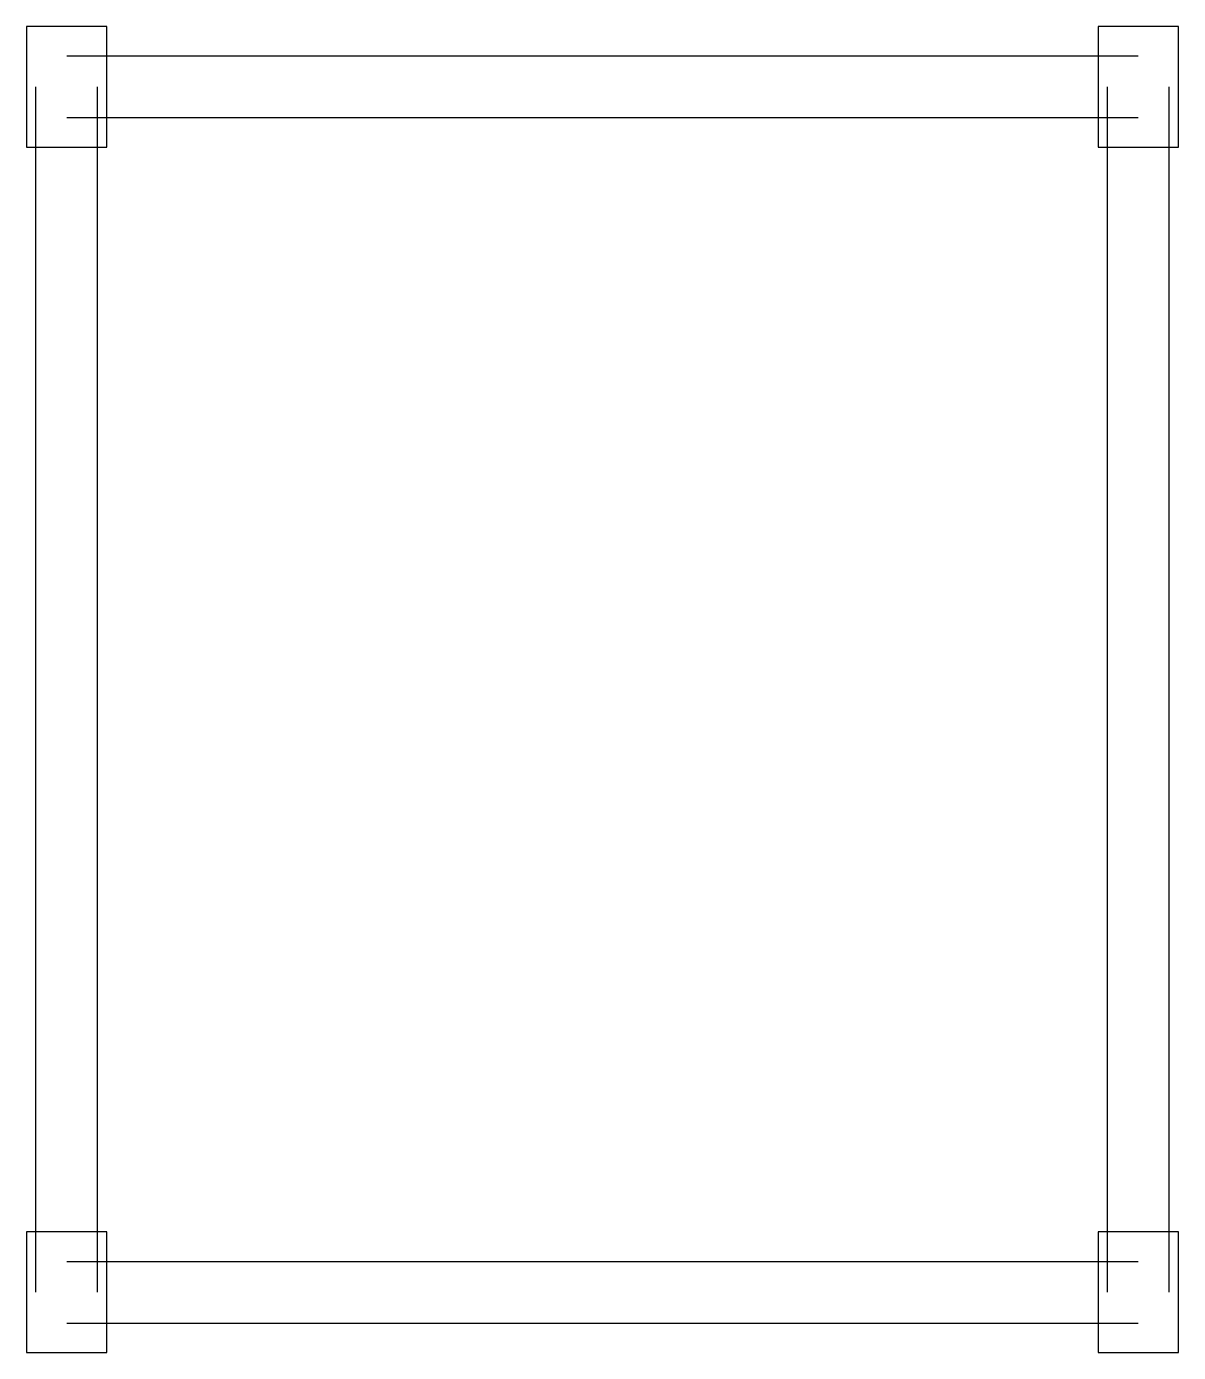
# Model space of a CAD drawing. Header units: metres. Extents: x -150 to 4150, y -225 to 4725.
import ezdxf

# ---------------------------------------------------------------- set-up
doc = ezdxf.new("R2010")
doc.units = ezdxf.units.M
doc.layers.add('COLUMN', color=1, linetype='Continuous')
doc.layers.add('WALL', color=2, linetype='Continuous')

msp = doc.modelspace()

# ---------------------------------------------------------------- linework, layer by layer
at = {"layer": 'COLUMN'}
for points in [[(-150, 4275), (150, 4275), (150, 4725), (-150, 4725), (-150, 4275)], [(3850, 4275), (4150, 4275), (4150, 4725), (3850, 4725), (3850, 4275)], [(-150, -225), (150, -225), (150, 225), (-150, 225), (-150, -225)], [(3850, -225), (4150, -225), (4150, 225), (3850, 225), (3850, -225)]]:
    msp.add_lwpolyline(points, dxfattribs=at)
at = {"layer": 'WALL'}
for p, q in [((0, 4615), (4000, 4615)), ((-115, 0), (-115, 4500)), ((115, 0), (115, 4500)), ((3885, 0), (3885, 4500)), ((4115, 0), (4115, 4500)), ((0, 4385), (4000, 4385)), ((0, 115), (4000, 115)), ((0, -115), (4000, -115))]:
    msp.add_line(p, q, dxfattribs=at)

doc.saveas('drawing.dxf')
